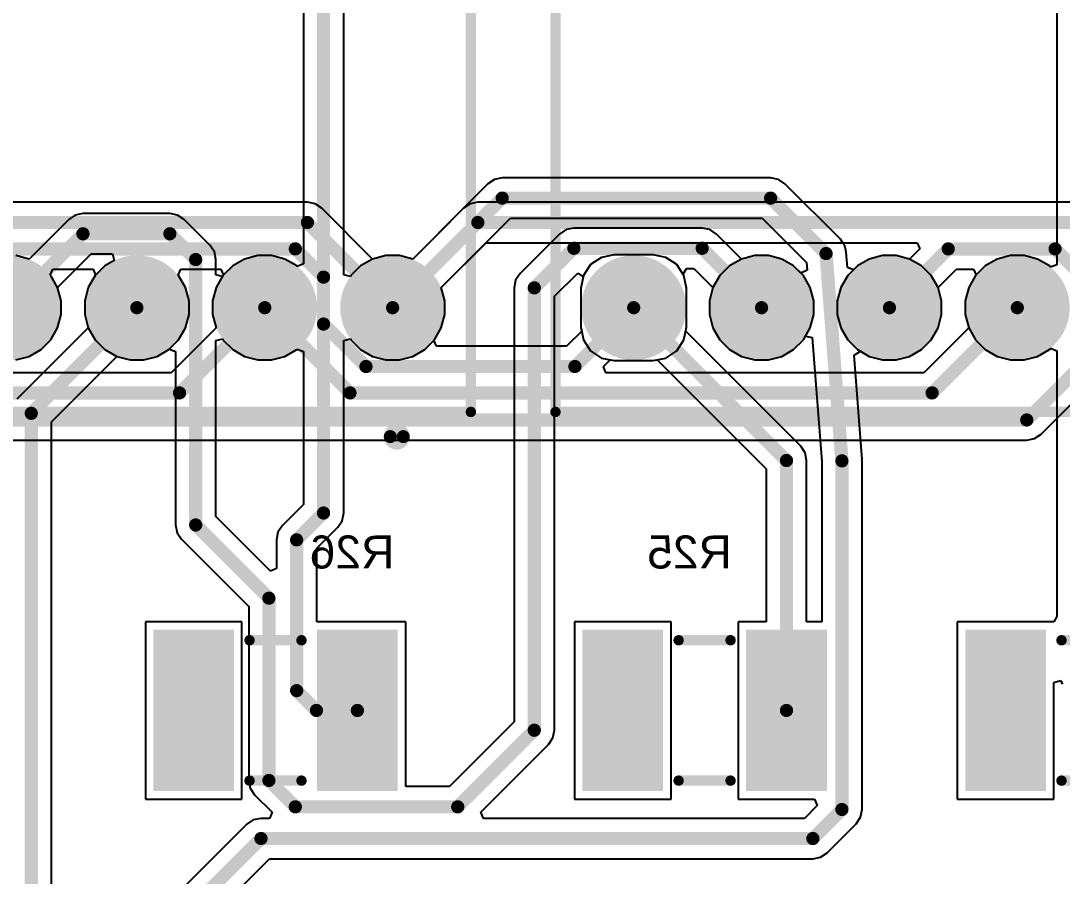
# Model space of a CAD drawing. Header units: inches. Extents: x -8.09 to -2.28, y -0.1 to 6.11.
# Drawn here: x -6.613 to -5.824, y 4.815 to 5.462 of the extents above; entities that cross this region are included whole.
import ezdxf

# ---------------------------------------------------------------- set-up
doc = ezdxf.new("R2010")
doc.units = ezdxf.units.IN
doc.header["$MEASUREMENT"] = 0
for name, color, linetype in [('BottomLayer', 5, 'Continuous'), ('BottomSolder', 6, 'Continuous'), ('InternalPlane1', 76, 'Continuous'), ('InternalPlane2', 16, 'Continuous'), ('MultiLayer', 9, 'Continuous'), ('PadHoleLayer', 156, 'Continuous'), ('TopLayer', 1, 'Continuous'), ('TopOverlay', 2, 'Continuous'), ('TopPaste', 8, 'Continuous'), ('TopSolder', 216, 'Continuous')]:
    doc.layers.add(name, color=color, linetype=linetype)
doc.styles.add('Arial', font='', dxfattribs={"height": 0.2})
doc.styles.get('Arial').set_extended_font_data('Arial')

# ---------------------------------------------------------------- blocks, each defined once
blk = doc.blocks.new('RESC3226X70X40ML20T20_65')
at = {"layer": 'TopLayer'}
for points in [[(-0.08858, -0.05709), (-0.08858, 0.05709), (-0.03543, 0.05709), (-0.03543, -0.05709)], [(0.03543, -0.05709), (0.03543, 0.05709), (0.08858, 0.05709), (0.08858, -0.05709)]]:
    blk.add_hatch(color=1, dxfattribs=at).paths.add_polyline_path(points)
at = {"layer": 'TopPaste'}
for points in [[(-0.08858, -0.05709), (-0.08858, 0.05709), (-0.03543, 0.05709), (-0.03543, -0.05709)], [(0.03543, -0.05709), (0.03543, 0.05709), (0.08858, 0.05709), (0.08858, -0.05709)]]:
    blk.add_hatch(color=8, dxfattribs=at).paths.add_polyline_path(points)
at = {"layer": 'TopSolder'}
for points in [[(-0.09258, -0.06109), (-0.09258, 0.06109), (-0.03143, 0.06109), (-0.03143, -0.06109)], [(0.03143, -0.06109), (0.03143, 0.06109), (0.09258, 0.06109), (0.09258, -0.06109)]]:
    blk.add_hatch(color=216, dxfattribs=at).paths.add_polyline_path(points)
at = {"layer": 'TopOverlay'}
for points in [[(-0.01969, 0.05315, 0.00787, 0.00787, 0), (0.01969, 0.05315, 0.00787, 0.00787, 0)], [(-0.01969, -0.05315, 0.00787, 0.00787, 0), (0.01969, -0.05315, 0.00787, 0.00787, 0)]]:
    blk.add_lwpolyline(points, format="xyseb", dxfattribs=at)
for points in [[(-0.02165, 0.05315, 0.00394, 0.00394, 1), (-0.01772, 0.05315, 0.00394, 0.00394, 1)], [(0.01772, 0.05315, 0.00394, 0.00394, 1), (0.02165, 0.05315, 0.00394, 0.00394, 1)], [(-0.02165, -0.05315, 0.00394, 0.00394, 1), (-0.01772, -0.05315, 0.00394, 0.00394, 1)], [(0.01772, -0.05315, 0.00394, 0.00394, 1), (0.02165, -0.05315, 0.00394, 0.00394, 1)]]:
    blk.add_lwpolyline(points, format="xyseb", close=True, dxfattribs=at)
blk = doc.blocks.new('RESC3226X70X40ML20T20_66')
at = {"layer": 'TopLayer'}
for points in [[(-0.08858, -0.05709), (-0.08858, 0.05709), (-0.03543, 0.05709), (-0.03543, -0.05709)], [(0.03543, -0.05709), (0.03543, 0.05709), (0.08858, 0.05709), (0.08858, -0.05709)]]:
    blk.add_hatch(color=1, dxfattribs=at).paths.add_polyline_path(points)
at = {"layer": 'TopPaste'}
for points in [[(-0.08858, -0.05709), (-0.08858, 0.05709), (-0.03543, 0.05709), (-0.03543, -0.05709)], [(0.03543, -0.05709), (0.03543, 0.05709), (0.08858, 0.05709), (0.08858, -0.05709)]]:
    blk.add_hatch(color=8, dxfattribs=at).paths.add_polyline_path(points)
at = {"layer": 'TopSolder'}
for points in [[(-0.09258, -0.06109), (-0.09258, 0.06109), (-0.03143, 0.06109), (-0.03143, -0.06109)], [(0.03143, -0.06109), (0.03143, 0.06109), (0.09258, 0.06109), (0.09258, -0.06109)]]:
    blk.add_hatch(color=216, dxfattribs=at).paths.add_polyline_path(points)
at = {"layer": 'TopOverlay'}
for points in [[(-0.01969, 0.05315, 0.00787, 0.00787, 0), (0.01969, 0.05315, 0.00787, 0.00787, 0)], [(-0.01969, -0.05315, 0.00787, 0.00787, 0), (0.01969, -0.05315, 0.00787, 0.00787, 0)]]:
    blk.add_lwpolyline(points, format="xyseb", dxfattribs=at)
for points in [[(-0.02165, 0.05315, 0.00394, 0.00394, 1), (-0.01772, 0.05315, 0.00394, 0.00394, 1)], [(0.01772, 0.05315, 0.00394, 0.00394, 1), (0.02165, 0.05315, 0.00394, 0.00394, 1)], [(-0.02165, -0.05315, 0.00394, 0.00394, 1), (-0.01772, -0.05315, 0.00394, 0.00394, 1)], [(0.01772, -0.05315, 0.00394, 0.00394, 1), (0.02165, -0.05315, 0.00394, 0.00394, 1)]]:
    blk.add_lwpolyline(points, format="xyseb", close=True, dxfattribs=at)
blk = doc.blocks.new('RESC3226X70X40ML20T20_70')
at = {"layer": 'TopLayer'}
for points in [[(-0.08858, -0.05709), (-0.08858, 0.05709), (-0.03543, 0.05709), (-0.03543, -0.05709)], [(0.03543, -0.05709), (0.03543, 0.05709), (0.08858, 0.05709), (0.08858, -0.05709)]]:
    blk.add_hatch(color=1, dxfattribs=at).paths.add_polyline_path(points)
at = {"layer": 'TopPaste'}
for points in [[(-0.08858, -0.05709), (-0.08858, 0.05709), (-0.03543, 0.05709), (-0.03543, -0.05709)], [(0.03543, -0.05709), (0.03543, 0.05709), (0.08858, 0.05709), (0.08858, -0.05709)]]:
    blk.add_hatch(color=8, dxfattribs=at).paths.add_polyline_path(points)
at = {"layer": 'TopSolder'}
for points in [[(-0.09258, -0.06109), (-0.09258, 0.06109), (-0.03143, 0.06109), (-0.03143, -0.06109)], [(0.03143, -0.06109), (0.03143, 0.06109), (0.09258, 0.06109), (0.09258, -0.06109)]]:
    blk.add_hatch(color=216, dxfattribs=at).paths.add_polyline_path(points)
at = {"layer": 'TopOverlay'}
for points in [[(-0.01969, 0.05315, 0.00787, 0.00787, 0), (0.01969, 0.05315, 0.00787, 0.00787, 0)], [(-0.01969, -0.05315, 0.00787, 0.00787, 0), (0.01969, -0.05315, 0.00787, 0.00787, 0)]]:
    blk.add_lwpolyline(points, format="xyseb", dxfattribs=at)
for points in [[(-0.02165, 0.05315, 0.00394, 0.00394, 1), (-0.01772, 0.05315, 0.00394, 0.00394, 1)], [(0.01772, 0.05315, 0.00394, 0.00394, 1), (0.02165, 0.05315, 0.00394, 0.00394, 1)], [(-0.02165, -0.05315, 0.00394, 0.00394, 1), (-0.01772, -0.05315, 0.00394, 0.00394, 1)], [(0.01772, -0.05315, 0.00394, 0.00394, 1), (0.02165, -0.05315, 0.00394, 0.00394, 1)]]:
    blk.add_lwpolyline(points, format="xyseb", close=True, dxfattribs=at)
blk = doc.blocks.new('WL_T7DS_L19W12_6H7_9_121')
at = {"layer": 'BottomLayer'}
h = blk.add_hatch(color=5, dxfattribs=at)
edge = h.paths.add_edge_path()
edge.add_arc((-0.20846, -0.28524), 0.01476, 90, 180)
edge.add_line((-0.22323, -0.28524), (-0.22323, -0.31476))
edge.add_arc((-0.20846, -0.31476), 0.01476, 180, 270)
edge.add_line((-0.20846, -0.32953), (-0.17894, -0.32953))
edge.add_arc((-0.17894, -0.31476), 0.01476, 270, 360)
edge.add_line((-0.16417, -0.31476), (-0.16417, -0.28524))
edge.add_arc((-0.17894, -0.28524), 0.01476, 0, 90)
edge.add_line((-0.17894, -0.27047), (-0.20846, -0.27047))
h = blk.add_hatch(color=5, dxfattribs=at)
edge = h.paths.add_edge_path()
edge.add_arc((-0.09685, -0.3), 0.02953, 0, 360)
h = blk.add_hatch(color=5, dxfattribs=at)
edge = h.paths.add_edge_path()
edge.add_arc((0, -0.3), 0.02953, 0, 360)
h = blk.add_hatch(color=5, dxfattribs=at)
edge = h.paths.add_edge_path()
edge.add_arc((0.09685, -0.3), 0.02953, 0, 360)
at = {"layer": 'BottomSolder'}
h = blk.add_hatch(color=6, dxfattribs=at)
edge = h.paths.add_edge_path()
edge.add_arc((-0.20846, -0.28524), 0.01876, 90, 180)
edge.add_line((-0.22723, -0.28524), (-0.22723, -0.31476))
edge.add_arc((-0.20846, -0.31476), 0.01876, 180, 270)
edge.add_line((-0.20846, -0.33353), (-0.17894, -0.33353))
edge.add_arc((-0.17894, -0.31476), 0.01876, 270, 360)
edge.add_line((-0.16017, -0.31476), (-0.16017, -0.28524))
edge.add_arc((-0.17894, -0.28524), 0.01876, 0, 90)
edge.add_line((-0.17894, -0.26647), (-0.20846, -0.26647))
h = blk.add_hatch(color=6, dxfattribs=at)
edge = h.paths.add_edge_path()
edge.add_arc((-0.09685, -0.3), 0.03353, 0, 360)
h = blk.add_hatch(color=6, dxfattribs=at)
edge = h.paths.add_edge_path()
edge.add_arc((0, -0.3), 0.03353, 0, 360)
h = blk.add_hatch(color=6, dxfattribs=at)
edge = h.paths.add_edge_path()
edge.add_arc((0.09685, -0.3), 0.03353, 0, 360)
at = {"layer": 'InternalPlane1'}
h = blk.add_hatch(color=76, dxfattribs=at)
edge = h.paths.add_edge_path()
edge.add_arc((-0.1937, -0.3), 0.03968, 0, 360)
h = blk.add_hatch(color=76, dxfattribs=at)
edge = h.paths.add_edge_path()
edge.add_arc((-0.09685, -0.3), 0.03968, 0, 360)
h = blk.add_hatch(color=76, dxfattribs=at)
edge = h.paths.add_edge_path()
edge.add_arc((0, -0.3), 0.03968, 0, 360)
h = blk.add_hatch(color=76, dxfattribs=at)
edge = h.paths.add_edge_path()
edge.add_arc((0.09685, -0.3), 0.03968, 0, 360)
at = {"layer": 'InternalPlane2'}
h = blk.add_hatch(color=16, dxfattribs=at)
edge = h.paths.add_edge_path()
edge.add_arc((-0.1937, -0.3), 0.03968, 0, 360)
h = blk.add_hatch(color=16, dxfattribs=at)
edge = h.paths.add_edge_path()
edge.add_arc((-0.09685, -0.3), 0.03968, 0, 360)
h = blk.add_hatch(color=16, dxfattribs=at)
edge = h.paths.add_edge_path()
edge.add_arc((0, -0.3), 0.03968, 0, 360)
h = blk.add_hatch(color=16, dxfattribs=at)
edge = h.paths.add_edge_path()
edge.add_arc((0.09685, -0.3), 0.03968, 0, 360)
at = {"layer": 'MultiLayer'}
h = blk.add_hatch(color=9, dxfattribs=at)
edge = h.paths.add_edge_path()
edge.add_arc((-0.20846, -0.28524), 0.01476, 90, 180)
edge.add_line((-0.22323, -0.28524), (-0.22323, -0.31476))
edge.add_arc((-0.20846, -0.31476), 0.01476, 180, 270)
edge.add_line((-0.20846, -0.32953), (-0.17894, -0.32953))
edge.add_arc((-0.17894, -0.31476), 0.01476, 270, 360)
edge.add_line((-0.16417, -0.31476), (-0.16417, -0.28524))
edge.add_arc((-0.17894, -0.28524), 0.01476, 0, 90)
edge.add_line((-0.17894, -0.27047), (-0.20846, -0.27047))
h = blk.add_hatch(color=9, dxfattribs=at)
edge = h.paths.add_edge_path()
edge.add_arc((-0.09685, -0.3), 0.02953, 0, 360)
h = blk.add_hatch(color=9, dxfattribs=at)
edge = h.paths.add_edge_path()
edge.add_arc((0, -0.3), 0.02953, 0, 360)
h = blk.add_hatch(color=9, dxfattribs=at)
edge = h.paths.add_edge_path()
edge.add_arc((0.09685, -0.3), 0.02953, 0, 360)
at = {"layer": 'PadHoleLayer'}
h = blk.add_hatch(color=156, dxfattribs=at)
edge = h.paths.add_edge_path()
edge.add_arc((-0.1937, -0.3), 0.01969, 0, 360)
h = blk.add_hatch(color=156, dxfattribs=at)
edge = h.paths.add_edge_path()
edge.add_arc((-0.09685, -0.3), 0.01969, 0, 360)
h = blk.add_hatch(color=156, dxfattribs=at)
edge = h.paths.add_edge_path()
edge.add_arc((0, -0.3), 0.01969, 0, 360)
h = blk.add_hatch(color=156, dxfattribs=at)
edge = h.paths.add_edge_path()
edge.add_arc((0.09685, -0.3), 0.01969, 0, 360)
at = {"layer": 'TopLayer'}
h = blk.add_hatch(color=1, dxfattribs=at)
edge = h.paths.add_edge_path()
edge.add_arc((-0.20846, -0.28524), 0.01476, 90, 180)
edge.add_line((-0.22323, -0.28524), (-0.22323, -0.31476))
edge.add_arc((-0.20846, -0.31476), 0.01476, 180, 270)
edge.add_line((-0.20846, -0.32953), (-0.17894, -0.32953))
edge.add_arc((-0.17894, -0.31476), 0.01476, 270, 360)
edge.add_line((-0.16417, -0.31476), (-0.16417, -0.28524))
edge.add_arc((-0.17894, -0.28524), 0.01476, 0, 90)
edge.add_line((-0.17894, -0.27047), (-0.20846, -0.27047))
h = blk.add_hatch(color=1, dxfattribs=at)
edge = h.paths.add_edge_path()
edge.add_arc((-0.09685, -0.3), 0.02953, 0, 360)
h = blk.add_hatch(color=1, dxfattribs=at)
edge = h.paths.add_edge_path()
edge.add_arc((0, -0.3), 0.02953, 0, 360)
h = blk.add_hatch(color=1, dxfattribs=at)
edge = h.paths.add_edge_path()
edge.add_arc((0.09685, -0.3), 0.02953, 0, 360)
at = {"layer": 'TopSolder'}
h = blk.add_hatch(color=216, dxfattribs=at)
edge = h.paths.add_edge_path()
edge.add_arc((-0.20846, -0.28524), 0.01876, 90, 180)
edge.add_line((-0.22723, -0.28524), (-0.22723, -0.31476))
edge.add_arc((-0.20846, -0.31476), 0.01876, 180, 270)
edge.add_line((-0.20846, -0.33353), (-0.17894, -0.33353))
edge.add_arc((-0.17894, -0.31476), 0.01876, 270, 360)
edge.add_line((-0.16017, -0.31476), (-0.16017, -0.28524))
edge.add_arc((-0.17894, -0.28524), 0.01876, 0, 90)
edge.add_line((-0.17894, -0.26647), (-0.20846, -0.26647))
h = blk.add_hatch(color=216, dxfattribs=at)
edge = h.paths.add_edge_path()
edge.add_arc((-0.09685, -0.3), 0.03353, 0, 360)
h = blk.add_hatch(color=216, dxfattribs=at)
edge = h.paths.add_edge_path()
edge.add_arc((0, -0.3), 0.03353, 0, 360)
h = blk.add_hatch(color=216, dxfattribs=at)
edge = h.paths.add_edge_path()
edge.add_arc((0.09685, -0.3), 0.03353, 0, 360)
at = {"layer": 'TopOverlay'}
for points in [[(-0.25295, -0.37894, 0.00787, 0.00787, 0), (-0.25295, 0.37894, 0.00787, 0.00787, 0)], [(-0.25295, -0.37894, 0.00787, 0.00787, 0), (0.25295, -0.37894, 0.00787, 0.00787, 0)]]:
    blk.add_lwpolyline(points, format="xyseb", dxfattribs=at)
blk.add_lwpolyline([(-0.25492, -0.37894, 0.00394, 0.00394, 1), (-0.25098, -0.37894, 0.00394, 0.00394, 1)], format="xyseb", close=True, dxfattribs=at)
blk.add_lwpolyline([(-0.25492, -0.37894, 0.00394, 0.00394, 1), (-0.25098, -0.37894, 0.00394, 0.00394, 1)], format="xyseb", close=True, dxfattribs=at)
blk = doc.blocks.new('WL_T7DS_L19W12_6H7_9_122')
at = {"layer": 'BottomLayer'}
h = blk.add_hatch(color=5, dxfattribs=at)
edge = h.paths.add_edge_path()
edge.add_arc((-0.09685, -0.3), 0.02953, 0, 360)
h = blk.add_hatch(color=5, dxfattribs=at)
edge = h.paths.add_edge_path()
edge.add_arc((0, -0.3), 0.02953, 0, 360)
h = blk.add_hatch(color=5, dxfattribs=at)
edge = h.paths.add_edge_path()
edge.add_arc((0.09685, -0.3), 0.02953, 0, 360)
h = blk.add_hatch(color=5, dxfattribs=at)
edge = h.paths.add_edge_path()
edge.add_arc((0.1937, -0.3), 0.02953, 0, 360)
at = {"layer": 'BottomSolder'}
h = blk.add_hatch(color=6, dxfattribs=at)
edge = h.paths.add_edge_path()
edge.add_arc((-0.09685, -0.3), 0.03353, 0, 360)
h = blk.add_hatch(color=6, dxfattribs=at)
edge = h.paths.add_edge_path()
edge.add_arc((0, -0.3), 0.03353, 0, 360)
h = blk.add_hatch(color=6, dxfattribs=at)
edge = h.paths.add_edge_path()
edge.add_arc((0.09685, -0.3), 0.03353, 0, 360)
h = blk.add_hatch(color=6, dxfattribs=at)
edge = h.paths.add_edge_path()
edge.add_arc((0.1937, -0.3), 0.03353, 0, 360)
at = {"layer": 'InternalPlane1'}
h = blk.add_hatch(color=76, dxfattribs=at)
edge = h.paths.add_edge_path()
edge.add_arc((-0.09685, -0.3), 0.03968, 0, 360)
h = blk.add_hatch(color=76, dxfattribs=at)
edge = h.paths.add_edge_path()
edge.add_arc((0, -0.3), 0.03968, 0, 360)
h = blk.add_hatch(color=76, dxfattribs=at)
edge = h.paths.add_edge_path()
edge.add_arc((0.09685, -0.3), 0.03968, 0, 360)
h = blk.add_hatch(color=76, dxfattribs=at)
edge = h.paths.add_edge_path()
edge.add_arc((0.1937, -0.3), 0.03968, 0, 360)
at = {"layer": 'InternalPlane2'}
h = blk.add_hatch(color=16, dxfattribs=at)
edge = h.paths.add_edge_path()
edge.add_arc((-0.09685, -0.3), 0.03968, 0, 360)
h = blk.add_hatch(color=16, dxfattribs=at)
edge = h.paths.add_edge_path()
edge.add_arc((0, -0.3), 0.03968, 0, 360)
h = blk.add_hatch(color=16, dxfattribs=at)
edge = h.paths.add_edge_path()
edge.add_arc((0.09685, -0.3), 0.03968, 0, 360)
h = blk.add_hatch(color=16, dxfattribs=at)
edge = h.paths.add_edge_path()
edge.add_arc((0.1937, -0.3), 0.03968, 0, 360)
at = {"layer": 'MultiLayer'}
h = blk.add_hatch(color=9, dxfattribs=at)
edge = h.paths.add_edge_path()
edge.add_arc((-0.09685, -0.3), 0.02953, 0, 360)
h = blk.add_hatch(color=9, dxfattribs=at)
edge = h.paths.add_edge_path()
edge.add_arc((0, -0.3), 0.02953, 0, 360)
h = blk.add_hatch(color=9, dxfattribs=at)
edge = h.paths.add_edge_path()
edge.add_arc((0.09685, -0.3), 0.02953, 0, 360)
h = blk.add_hatch(color=9, dxfattribs=at)
edge = h.paths.add_edge_path()
edge.add_arc((0.1937, -0.3), 0.02953, 0, 360)
at = {"layer": 'PadHoleLayer'}
h = blk.add_hatch(color=156, dxfattribs=at)
edge = h.paths.add_edge_path()
edge.add_arc((-0.09685, -0.3), 0.01969, 0, 360)
h = blk.add_hatch(color=156, dxfattribs=at)
edge = h.paths.add_edge_path()
edge.add_arc((0, -0.3), 0.01969, 0, 360)
h = blk.add_hatch(color=156, dxfattribs=at)
edge = h.paths.add_edge_path()
edge.add_arc((0.09685, -0.3), 0.01969, 0, 360)
h = blk.add_hatch(color=156, dxfattribs=at)
edge = h.paths.add_edge_path()
edge.add_arc((0.1937, -0.3), 0.01969, 0, 360)
at = {"layer": 'TopLayer'}
h = blk.add_hatch(color=1, dxfattribs=at)
edge = h.paths.add_edge_path()
edge.add_arc((-0.09685, -0.3), 0.02953, 0, 360)
h = blk.add_hatch(color=1, dxfattribs=at)
edge = h.paths.add_edge_path()
edge.add_arc((0, -0.3), 0.02953, 0, 360)
h = blk.add_hatch(color=1, dxfattribs=at)
edge = h.paths.add_edge_path()
edge.add_arc((0.09685, -0.3), 0.02953, 0, 360)
h = blk.add_hatch(color=1, dxfattribs=at)
edge = h.paths.add_edge_path()
edge.add_arc((0.1937, -0.3), 0.02953, 0, 360)
at = {"layer": 'TopSolder'}
h = blk.add_hatch(color=216, dxfattribs=at)
edge = h.paths.add_edge_path()
edge.add_arc((-0.09685, -0.3), 0.03353, 0, 360)
h = blk.add_hatch(color=216, dxfattribs=at)
edge = h.paths.add_edge_path()
edge.add_arc((0, -0.3), 0.03353, 0, 360)
h = blk.add_hatch(color=216, dxfattribs=at)
edge = h.paths.add_edge_path()
edge.add_arc((0.09685, -0.3), 0.03353, 0, 360)
h = blk.add_hatch(color=216, dxfattribs=at)
edge = h.paths.add_edge_path()
edge.add_arc((0.1937, -0.3), 0.03353, 0, 360)
at = {"layer": 'TopOverlay'}
for points in [[(0.25295, -0.37894, 0.00787, 0.00787, 0), (0.25295, 0.37894, 0.00787, 0.00787, 0)], [(-0.25295, -0.37894, 0.00787, 0.00787, 0), (0.25295, -0.37894, 0.00787, 0.00787, 0)]]:
    blk.add_lwpolyline(points, format="xyseb", dxfattribs=at)
for points in [[(0.25098, -0.37894, 0.00394, 0.00394, 1), (0.25492, -0.37894, 0.00394, 0.00394, 1)], [(0.25098, -0.37894, 0.00394, 0.00394, 1), (0.25492, -0.37894, 0.00394, 0.00394, 1)], [(0.20177, -0.39764, 0.00984, 0.00984, 1), (0.19193, -0.39764, 0.00984, 0.00984, 1)], [(0.18947, -0.39764, 0.00492, 0.00492, 1), (0.19439, -0.39764, 0.00492, 0.00492, 1)], [(0.19931, -0.39764, 0.00492, 0.00492, 1), (0.20423, -0.39764, 0.00492, 0.00492, 1)]]:
    blk.add_lwpolyline(points, format="xyseb", close=True, dxfattribs=at)

msp = doc.modelspace()

# ---------------------------------------------------------------- linework, layer by layer
at = {"layer": 'BottomLayer'}
for p, q in [((-6.39583, 5.32482), (-6.84177, 5.32482)), ((-6.38998, 5.32366), (-6.39583, 5.32482)), ((-6.26677, 5.32482), (-6.27262, 5.32366)), ((-5.81002, 5.32482), (-6.26677, 5.32482)), ((-6.38501, 5.32034), (-6.38998, 5.32366)), ((-6.34652, 5.28184), (-6.38501, 5.32034)), ((-6.27759, 5.32034), (-6.31608, 5.28184)), ((-6.27262, 5.32366), (-6.27759, 5.32034)), ((-6.29446, 5.26022), (-6.26044, 5.29423)), ((-6.26044, 5.29423), (-5.93393, 5.29423)), ((-5.93393, 5.29423), (-5.93201, 5.28961)), ((-6.16346, 5.28501), (-6.17313, 5.28309)), ((-6.13394, 5.28501), (-6.16346, 5.28501)), ((-6.12427, 5.28309), (-6.13394, 5.28501)), ((-5.93201, 5.28961), (-5.93978, 5.28184)), ((-6.3365, 5.28453), (-6.34652, 5.28184)), ((-6.3261, 5.28453), (-6.3365, 5.28453)), ((-6.31608, 5.28184), (-6.3261, 5.28453)), ((-6.18132, 5.27762), (-6.18679, 5.26943)), ((-6.17313, 5.28309), (-6.18132, 5.27762)), ((-6.11608, 5.27762), (-6.12427, 5.28309)), ((-6.11061, 5.26943), (-6.11608, 5.27762)), ((-6.06711, 5.28183), (-6.07612, 5.27663)), ((-6.05705, 5.28453), (-6.06711, 5.28183)), ((-6.04665, 5.28453), (-6.05705, 5.28453)), ((-6.03659, 5.28183), (-6.04665, 5.28453)), ((-6.02758, 5.27663), (-6.03659, 5.28183)), ((-5.97026, 5.28183), (-5.97927, 5.27663)), ((-5.9602, 5.28453), (-5.97026, 5.28183)), ((-5.9498, 5.28453), (-5.9602, 5.28453)), ((-5.93978, 5.28184), (-5.9498, 5.28453)), ((-6.59056, 5.26961), (-6.58865, 5.27423)), ((-6.59022, 5.26927), (-6.59056, 5.26961)), ((-6.58502, 5.26026), (-6.59022, 5.26927)), ((-6.58865, 5.27423), (-6.5582, 5.27423)), ((-6.55663, 5.26927), (-6.56183, 5.26026)), ((-6.5582, 5.27423), (-6.55629, 5.26961)), ((-6.55629, 5.26961), (-6.55663, 5.26927)), ((-6.49371, 5.26961), (-6.4918, 5.27423)), ((-6.49337, 5.26927), (-6.49371, 5.26961)), ((-6.48817, 5.26026), (-6.49337, 5.26927)), ((-6.4918, 5.27423), (-6.46135, 5.27423)), ((-6.45978, 5.26927), (-6.46498, 5.26026)), ((-6.46135, 5.27423), (-6.45944, 5.26961)), ((-6.45944, 5.26961), (-6.45978, 5.26927)), ((-6.18679, 5.26943), (-6.18871, 5.25976)), ((-6.10869, 5.25976), (-6.11061, 5.26943)), ((-6.08348, 5.26927), (-6.08868, 5.26026)), ((-6.07612, 5.27663), (-6.08348, 5.26927)), ((-6.02022, 5.26927), (-6.02758, 5.27663)), ((-6.01502, 5.26026), (-6.02022, 5.26927)), ((-5.98663, 5.26927), (-5.99183, 5.26026)), ((-5.97927, 5.27663), (-5.98663, 5.26927)), ((-5.91816, 5.26022), (-5.90414, 5.27423)), ((-5.90414, 5.27423), (-5.89135, 5.27423)), ((-5.88978, 5.26927), (-5.89498, 5.26026)), ((-5.89135, 5.27423), (-5.88944, 5.26961)), ((-5.88944, 5.26961), (-5.88978, 5.26927)), ((-6.58232, 5.2502), (-6.58502, 5.26026)), ((-6.56183, 5.26026), (-6.56453, 5.2502)), ((-6.48547, 5.2502), (-6.48817, 5.26026)), ((-6.46498, 5.26026), (-6.46768, 5.2502)), ((-6.29177, 5.2502), (-6.29446, 5.26022)), ((-6.18871, 5.25976), (-6.18871, 5.23024)), ((-6.10869, 5.23024), (-6.10869, 5.25976)), ((-6.08868, 5.26026), (-6.09138, 5.2502)), ((-6.01232, 5.2502), (-6.01502, 5.26026)), ((-5.99183, 5.26026), (-5.99453, 5.2502)), ((-5.91547, 5.2502), (-5.91816, 5.26022)), ((-5.89498, 5.26026), (-5.89768, 5.2502)), ((-6.58232, 5.2398), (-6.58232, 5.2502)), ((-6.56453, 5.2502), (-6.56453, 5.2398)), ((-6.48547, 5.2398), (-6.48547, 5.2502)), ((-6.46768, 5.2502), (-6.46768, 5.2398)), ((-6.29177, 5.2398), (-6.29177, 5.2502)), ((-6.09138, 5.2502), (-6.09138, 5.2398)), ((-6.01232, 5.2398), (-6.01232, 5.2502)), ((-5.99453, 5.2502), (-5.99453, 5.2398)), ((-5.91547, 5.2398), (-5.91547, 5.2502)), ((-5.89768, 5.2502), (-5.89768, 5.2398)), ((-6.58502, 5.22974), (-6.58232, 5.2398)), ((-6.56453, 5.2398), (-6.56183, 5.22974)), ((-6.48817, 5.22974), (-6.48547, 5.2398)), ((-6.46768, 5.2398), (-6.46499, 5.22978)), ((-6.29447, 5.22974), (-6.29177, 5.2398)), ((-6.09138, 5.2398), (-6.08868, 5.22974)), ((-6.01502, 5.22974), (-6.01232, 5.2398)), ((-5.99453, 5.2398), (-5.99183, 5.22974)), ((-5.91817, 5.22974), (-5.91547, 5.2398)), ((-5.89768, 5.2398), (-5.89499, 5.22978)), ((-6.59022, 5.22073), (-6.58502, 5.22974)), ((-6.56183, 5.22974), (-6.55663, 5.22073)), ((-6.46499, 5.22978), (-6.49901, 5.19577)), ((-6.49337, 5.22073), (-6.48817, 5.22974)), ((-6.29967, 5.22073), (-6.29447, 5.22974)), ((-6.18871, 5.23024), (-6.18811, 5.22722)), ((-6.11061, 5.22057), (-6.10869, 5.23024)), ((-6.08868, 5.22974), (-6.08348, 5.22073)), ((-6.02022, 5.22073), (-6.01502, 5.22974)), ((-5.99183, 5.22974), (-5.98663, 5.22073)), ((-5.89499, 5.22978), (-5.92901, 5.19577)), ((-5.92337, 5.22073), (-5.91817, 5.22974)), ((-6.18811, 5.22722), (-6.19956, 5.21577)), ((-6.59758, 5.21337), (-6.59022, 5.22073)), ((-6.55663, 5.22073), (-6.54927, 5.21337)), ((-6.50073, 5.21337), (-6.49337, 5.22073)), ((-6.30001, 5.22039), (-6.29967, 5.22073)), ((-6.2981, 5.21577), (-6.30001, 5.22039)), ((-6.19956, 5.21577), (-6.2981, 5.21577)), ((-6.11608, 5.21238), (-6.11061, 5.22057)), ((-6.08348, 5.22073), (-6.07612, 5.21337)), ((-6.02758, 5.21337), (-6.02022, 5.22073)), ((-5.98663, 5.22073), (-5.97927, 5.21337)), ((-5.93073, 5.21337), (-5.92337, 5.22073)), ((-6.61665, 5.20547), (-6.60659, 5.20817)), ((-6.60659, 5.20817), (-6.59758, 5.21337)), ((-6.54927, 5.21337), (-6.54026, 5.20817)), ((-6.54026, 5.20817), (-6.5302, 5.20547)), ((-6.5198, 5.20547), (-6.50974, 5.20817)), ((-6.50974, 5.20817), (-6.50073, 5.21337)), ((-6.13394, 5.20499), (-6.12427, 5.20691)), ((-6.12427, 5.20691), (-6.11608, 5.21238)), ((-6.07612, 5.21337), (-6.06711, 5.20817)), ((-6.06711, 5.20817), (-6.05705, 5.20547)), ((-6.04665, 5.20547), (-6.03659, 5.20817)), ((-6.03659, 5.20817), (-6.02758, 5.21337)), ((-5.97927, 5.21337), (-5.97026, 5.20817)), ((-5.97026, 5.20817), (-5.9602, 5.20547)), ((-5.9498, 5.20547), (-5.93974, 5.20817)), ((-5.93974, 5.20817), (-5.93073, 5.21337)), ((-6.5302, 5.20547), (-6.5198, 5.20547)), ((-6.17169, 5.20039), (-6.16648, 5.20559)), ((-6.16977, 5.19577), (-6.17169, 5.20039)), ((-6.16648, 5.20559), (-6.16346, 5.20499)), ((-6.16346, 5.20499), (-6.13394, 5.20499)), ((-6.05705, 5.20547), (-6.04665, 5.20547)), ((-5.9602, 5.20547), (-5.9498, 5.20547)), ((-6.49901, 5.19577), (-6.73977, 5.19577)), ((-5.92901, 5.19577), (-6.16977, 5.19577)), ((-5.84019, 5.14919), (-5.79519, 5.19419)), ((-6.68867, 5.14471), (-5.851, 5.14471)), ((-5.851, 5.14471), (-5.84515, 5.14587)), ((-5.84515, 5.14587), (-5.84019, 5.14919))]:
    msp.add_line(p, q, dxfattribs=at)
for points in [[(-6.84177, 5.30953, 0.01, 0.01, 0), (-6.39583, 5.30953, 0.01, 0.01, 0)], [(-6.39583, 5.30953, 0.01, 0.01, 0), (-6.3313, 5.245, 0.01, 0.01, 0)], [(-6.3313, 5.245, 0.01, 0.01, 0), (-6.26677, 5.30953, 0.01, 0.01, 0)], [(-6.26677, 5.30953, 0.01, 0.01, 0), (-5.81002, 5.30953, 0.01, 0.01, 0)], [(-6.67417, 5.28953, 0.01, 0.01, 0), (-6.405, 5.28953, 0.01, 0.01, 0)], [(-6.405, 5.28953, 0.01, 0.01, 0), (-6.38362, 5.26815, 0.01, 0.01, 0)], [(-5.955, 5.245, 0.01, 0.01, 0), (-5.91047, 5.28953, 0.01, 0.01, 0)], [(-5.91047, 5.28953, 0.01, 0.01, 0), (-5.82953, 5.28953, 0.01, 0.01, 0)], [(-5.82953, 5.28953, 0.01, 0.01, 0), (-5.806, 5.266, 0.01, 0.01, 0)], [(-6.38362, 5.23262, 0.01, 0.01, 0), (-6.38362, 5.26815, 0.01, 0.01, 0)], [(-6.49268, 5.18047, 0.01, 0.01, 0), (-6.42815, 5.245, 0.01, 0.01, 0)], [(-6.42815, 5.245, 0.01, 0.01, 0), (-6.36362, 5.18047, 0.01, 0.01, 0)], [(-6.19323, 5.20047, 0.01, 0.01, 0), (-6.1487, 5.245, 0.01, 0.01, 0)], [(-5.92268, 5.18047, 0.01, 0.01, 0), (-5.85815, 5.245, 0.01, 0.01, 0)], [(-6.38362, 5.23262, 0.01, 0.01, 0), (-6.35147, 5.20047, 0.01, 0.01, 0)], [(-5.851, 5.16, 0.01, 0.01, 0), (-5.806, 5.205, 0.01, 0.01, 0)], [(-6.35147, 5.20047, 0.01, 0.01, 0), (-6.19323, 5.20047, 0.01, 0.01, 0)], [(-6.93862, 5.18047, 0.01, 0.01, 0), (-6.49268, 5.18047, 0.01, 0.01, 0)], [(-6.36362, 5.18047, 0.01, 0.01, 0), (-5.92268, 5.18047, 0.01, 0.01, 0)], [(-6.695, 5.16, 0.01, 0.01, 0), (-5.851, 5.16, 0.01, 0.01, 0)]]:
    msp.add_lwpolyline(points, format="xyseb", dxfattribs=at)
for points in [[(-6.39833, 5.30953, 0.005, 0.005, 1), (-6.39333, 5.30953, 0.005, 0.005, 1)], [(-6.39833, 5.30953, 0.005, 0.005, 1), (-6.39333, 5.30953, 0.005, 0.005, 1)], [(-6.26927, 5.30953, 0.005, 0.005, 1), (-6.26427, 5.30953, 0.005, 0.005, 1)], [(-6.26927, 5.30953, 0.005, 0.005, 1), (-6.26427, 5.30953, 0.005, 0.005, 1)], [(-6.4075, 5.28953, 0.005, 0.005, 1), (-6.4025, 5.28953, 0.005, 0.005, 1)], [(-6.4075, 5.28953, 0.005, 0.005, 1), (-6.4025, 5.28953, 0.005, 0.005, 1)], [(-5.91297, 5.28953, 0.005, 0.005, 1), (-5.90797, 5.28953, 0.005, 0.005, 1)], [(-5.91297, 5.28953, 0.005, 0.005, 1), (-5.90797, 5.28953, 0.005, 0.005, 1)], [(-5.83203, 5.28953, 0.005, 0.005, 1), (-5.82703, 5.28953, 0.005, 0.005, 1)], [(-5.83203, 5.28953, 0.005, 0.005, 1), (-5.82703, 5.28953, 0.005, 0.005, 1)], [(-6.38612, 5.26815, 0.005, 0.005, 1), (-6.38112, 5.26815, 0.005, 0.005, 1)], [(-6.38612, 5.26815, 0.005, 0.005, 1), (-6.38112, 5.26815, 0.005, 0.005, 1)], [(-6.43065, 5.245, 0.005, 0.005, 1), (-6.42565, 5.245, 0.005, 0.005, 1)], [(-6.43065, 5.245, 0.005, 0.005, 1), (-6.42565, 5.245, 0.005, 0.005, 1)], [(-6.3338, 5.245, 0.005, 0.005, 1), (-6.3288, 5.245, 0.005, 0.005, 1)], [(-6.3338, 5.245, 0.005, 0.005, 1), (-6.3288, 5.245, 0.005, 0.005, 1)], [(-6.1512, 5.245, 0.005, 0.005, 1), (-6.1462, 5.245, 0.005, 0.005, 1)], [(-5.9575, 5.245, 0.005, 0.005, 1), (-5.9525, 5.245, 0.005, 0.005, 1)], [(-5.86065, 5.245, 0.005, 0.005, 1), (-5.85565, 5.245, 0.005, 0.005, 1)], [(-6.38612, 5.23262, 0.005, 0.005, 1), (-6.38112, 5.23262, 0.005, 0.005, 1)], [(-6.38612, 5.23262, 0.005, 0.005, 1), (-6.38112, 5.23262, 0.005, 0.005, 1)], [(-6.35397, 5.20047, 0.005, 0.005, 1), (-6.34897, 5.20047, 0.005, 0.005, 1)], [(-6.35397, 5.20047, 0.005, 0.005, 1), (-6.34897, 5.20047, 0.005, 0.005, 1)], [(-6.19573, 5.20047, 0.005, 0.005, 1), (-6.19073, 5.20047, 0.005, 0.005, 1)], [(-6.19573, 5.20047, 0.005, 0.005, 1), (-6.19073, 5.20047, 0.005, 0.005, 1)], [(-6.49518, 5.18047, 0.005, 0.005, 1), (-6.49018, 5.18047, 0.005, 0.005, 1)], [(-6.49518, 5.18047, 0.005, 0.005, 1), (-6.49018, 5.18047, 0.005, 0.005, 1)], [(-6.36612, 5.18047, 0.005, 0.005, 1), (-6.36112, 5.18047, 0.005, 0.005, 1)], [(-6.36612, 5.18047, 0.005, 0.005, 1), (-6.36112, 5.18047, 0.005, 0.005, 1)], [(-5.92518, 5.18047, 0.005, 0.005, 1), (-5.92018, 5.18047, 0.005, 0.005, 1)], [(-5.92518, 5.18047, 0.005, 0.005, 1), (-5.92018, 5.18047, 0.005, 0.005, 1)], [(-5.8535, 5.16, 0.005, 0.005, 1), (-5.8485, 5.16, 0.005, 0.005, 1)], [(-5.8535, 5.16, 0.005, 0.005, 1), (-5.8485, 5.16, 0.005, 0.005, 1)]]:
    msp.add_lwpolyline(points, format="xyseb", close=True, dxfattribs=at)
at = {"layer": 'TopLayer'}
for p, q in [((-5.82829, 5.79352), (-5.82829, 5.27758)), ((-6.39892, 5.60044), (-6.39892, 5.2782)), ((-6.36833, 5.26992), (-6.36833, 5.60677)), ((-6.25415, 5.34213), (-6.25911, 5.33881)), ((-6.2483, 5.34329), (-6.25415, 5.34213)), ((-6.045, 5.34329), (-6.2483, 5.34329)), ((-6.03915, 5.34213), (-6.045, 5.34329)), ((-6.03419, 5.33881), (-6.03915, 5.34213)), ((-6.25911, 5.33881), (-6.31608, 5.28184)), ((-5.99219, 5.29681), (-6.03419, 5.33881)), ((-6.56585, 5.31629), (-6.5717, 5.31513)), ((-6.5, 5.31629), (-6.56585, 5.31629)), ((-6.49415, 5.31513), (-6.5, 5.31629)), ((-6.57666, 5.31181), (-6.60663, 5.28184)), ((-6.5717, 5.31513), (-6.57666, 5.31181)), ((-6.48919, 5.31181), (-6.49415, 5.31513)), ((-6.46966, 5.29229), (-6.48919, 5.31181)), ((-6.29446, 5.26022), (-6.24197, 5.31271)), ((-6.24197, 5.31271), (-6.05133, 5.31271)), ((-6.05133, 5.31271), (-6.01782, 5.27919)), ((-6.20481, 5.30081), (-6.23481, 5.27081)), ((-6.19985, 5.30413), (-6.20481, 5.30081)), ((-6.194, 5.30529), (-6.19985, 5.30413)), ((-6.09685, 5.30529), (-6.194, 5.30529)), ((-6.091, 5.30413), (-6.09685, 5.30529)), ((-6.08604, 5.30081), (-6.091, 5.30413)), ((-6.06707, 5.28184), (-6.08604, 5.30081)), ((-5.99085, 5.29481), (-5.99219, 5.29681)), ((-5.98936, 5.29291), (-5.99085, 5.29481)), ((-5.9892, 5.29234), (-5.98936, 5.29291)), ((-6.58501, 5.26022), (-6.55952, 5.28571)), ((-6.55952, 5.28571), (-6.54355, 5.28571)), ((-6.54355, 5.28571), (-6.54221, 5.28071)), ((-6.46634, 5.28732), (-6.46966, 5.29229)), ((-6.46518, 5.28147), (-6.46634, 5.28732)), ((-5.98887, 5.29185), (-5.9892, 5.29234)), ((-5.9884, 5.28949), (-5.98887, 5.29185)), ((-5.98775, 5.28717), (-5.9884, 5.28949)), ((-5.98686, 5.27547), (-5.98775, 5.28717)), ((-6.60663, 5.28184), (-6.61665, 5.28453)), ((-6.54221, 5.28071), (-6.54927, 5.27663)), ((-6.46518, 5.26992), (-6.46518, 5.28147)), ((-6.44341, 5.28183), (-6.45242, 5.27663)), ((-6.43335, 5.28453), (-6.44341, 5.28183)), ((-6.42295, 5.28453), (-6.43335, 5.28453)), ((-6.41289, 5.28183), (-6.42295, 5.28453)), ((-6.40388, 5.27663), (-6.41289, 5.28183)), ((-6.39892, 5.2782), (-6.40354, 5.27629)), ((-6.34656, 5.28183), (-6.35557, 5.27663)), ((-6.3365, 5.28453), (-6.34656, 5.28183)), ((-6.3261, 5.28453), (-6.3365, 5.28453)), ((-6.31608, 5.28184), (-6.3261, 5.28453)), ((-6.05705, 5.28453), (-6.06707, 5.28184)), ((-6.04665, 5.28453), (-6.05705, 5.28453)), ((-6.03659, 5.28183), (-6.04665, 5.28453)), ((-6.02758, 5.27663), (-6.03659, 5.28183)), ((-6.01782, 5.27919), (-6.01738, 5.27351)), ((-5.97026, 5.28183), (-5.97927, 5.27663)), ((-5.9602, 5.28453), (-5.97026, 5.28183)), ((-5.9498, 5.28453), (-5.9602, 5.28453)), ((-5.93974, 5.28183), (-5.9498, 5.28453)), ((-5.93073, 5.27663), (-5.93974, 5.28183)), ((-5.87341, 5.28183), (-5.88242, 5.27663)), ((-5.86335, 5.28453), (-5.87341, 5.28183)), ((-5.85295, 5.28453), (-5.86335, 5.28453)), ((-5.84289, 5.28183), (-5.85295, 5.28453)), ((-5.83388, 5.27663), (-5.84289, 5.28183)), ((-5.82829, 5.27758), (-5.83291, 5.27566)), ((-6.55663, 5.26927), (-6.56183, 5.26026)), ((-6.54927, 5.27663), (-6.55663, 5.26927)), ((-6.46018, 5.26858), (-6.46518, 5.26992)), ((-6.45978, 5.26927), (-6.46018, 5.26858)), ((-6.45242, 5.27663), (-6.45978, 5.26927)), ((-6.40354, 5.27629), (-6.40388, 5.27663)), ((-6.36333, 5.26858), (-6.36833, 5.26992)), ((-6.36293, 5.26927), (-6.36333, 5.26858)), ((-6.35557, 5.27663), (-6.36293, 5.26927)), ((-6.23481, 5.27081), (-6.23813, 5.26585)), ((-6.20871, 5.25367), (-6.19114, 5.27123)), ((-6.19114, 5.27123), (-6.19114, 5.27123)), ((-6.19114, 5.27123), (-6.18702, 5.26828)), ((-6.11119, 5.2703), (-6.10883, 5.27471)), ((-6.11061, 5.26943), (-6.11119, 5.2703)), ((-6.10869, 5.25976), (-6.11061, 5.26943)), ((-6.10883, 5.27471), (-6.10318, 5.27471)), ((-6.10318, 5.27471), (-6.08869, 5.26022)), ((-6.02223, 5.27128), (-6.02758, 5.27663)), ((-6.01738, 5.27351), (-6.02223, 5.27128)), ((-5.98217, 5.27373), (-5.98686, 5.27547)), ((-5.97927, 5.27663), (-5.98217, 5.27373)), ((-5.92337, 5.26927), (-5.93073, 5.27663)), ((-5.91817, 5.26026), (-5.92337, 5.26927)), ((-5.88978, 5.26927), (-5.89498, 5.26026)), ((-5.88242, 5.27663), (-5.88978, 5.26927)), ((-5.83291, 5.27566), (-5.83388, 5.27663)), ((-6.23813, 5.26585), (-6.23929, 5.26)), ((-6.18702, 5.26828), (-6.18871, 5.25976)), ((-6.58232, 5.2502), (-6.58501, 5.26022)), ((-6.56183, 5.26026), (-6.56453, 5.2502)), ((-6.29177, 5.2502), (-6.29446, 5.26022)), ((-6.23929, 5.26), (-6.23929, 4.93133)), ((-6.20871, 4.925), (-6.20871, 5.25367)), ((-6.18871, 5.25976), (-6.18871, 5.23024)), ((-6.10869, 5.23024), (-6.10869, 5.25976)), ((-6.08869, 5.26022), (-6.09138, 5.2502)), ((-5.91547, 5.2502), (-5.91817, 5.26026)), ((-5.89498, 5.26026), (-5.89768, 5.2502)), ((-6.58232, 5.2398), (-6.58232, 5.2502)), ((-6.56453, 5.2502), (-6.56453, 5.2398)), ((-6.29177, 5.2398), (-6.29177, 5.2502)), ((-6.09138, 5.2502), (-6.09138, 5.2398)), ((-5.91547, 5.2398), (-5.91547, 5.2502)), ((-5.89768, 5.2502), (-5.89768, 5.2398)), ((-6.58502, 5.22974), (-6.58232, 5.2398)), ((-6.56453, 5.2398), (-6.56184, 5.22978)), ((-6.29447, 5.22974), (-6.29177, 5.2398)), ((-6.09138, 5.2398), (-6.08868, 5.22974)), ((-5.91817, 5.22974), (-5.91547, 5.2398)), ((-5.89768, 5.2398), (-5.89498, 5.22974)), ((-6.56184, 5.22978), (-6.61581, 5.17581)), ((-6.59022, 5.22073), (-6.58502, 5.22974)), ((-6.29967, 5.22073), (-6.29447, 5.22974)), ((-6.18871, 5.23024), (-6.18679, 5.22057)), ((-6.10929, 5.22722), (-6.10869, 5.23024)), ((-6.08868, 5.22974), (-6.08348, 5.22073)), ((-5.92337, 5.22073), (-5.91817, 5.22974)), ((-5.89498, 5.22974), (-5.88978, 5.22073)), ((-6.02218, 5.14011), (-6.10929, 5.22722)), ((-6.02022, 5.22073), (-6.01858, 5.22357)), ((-6.01858, 5.22357), (-6.01348, 5.22241)), ((-6.01348, 5.22241), (-6.00629, 5.12842)), ((-6.59758, 5.21337), (-6.59022, 5.22073)), ((-6.50073, 5.21337), (-6.50039, 5.21371)), ((-6.50039, 5.21371), (-6.49577, 5.2118)), ((-6.46518, 5.22008), (-6.46018, 5.22142)), ((-6.46518, 5.08681), (-6.46518, 5.22008)), ((-6.46018, 5.22142), (-6.45978, 5.22073)), ((-6.45978, 5.22073), (-6.45242, 5.21337)), ((-6.40388, 5.21337), (-6.40354, 5.21371)), ((-6.40354, 5.21371), (-6.39892, 5.2118)), ((-6.36833, 5.22008), (-6.36333, 5.22142)), ((-6.36833, 5.08953), (-6.36833, 5.22008)), ((-6.36333, 5.22142), (-6.36293, 5.22073)), ((-6.36293, 5.22073), (-6.35557, 5.21337)), ((-6.30703, 5.21337), (-6.29967, 5.22073)), ((-6.18679, 5.22057), (-6.18132, 5.21238)), ((-6.08348, 5.22073), (-6.07612, 5.21337)), ((-6.02758, 5.21337), (-6.02022, 5.22073)), ((-5.93073, 5.21337), (-5.92337, 5.22073)), ((-5.88978, 5.22073), (-5.88242, 5.21337)), ((-5.83388, 5.21337), (-5.83291, 5.21434)), ((-5.83291, 5.21434), (-5.82829, 5.21242)), ((-6.61665, 5.20547), (-6.60659, 5.20817)), ((-6.60659, 5.20817), (-6.59758, 5.21337)), ((-6.58971, 5.15867), (-6.54022, 5.20816)), ((-6.54022, 5.20816), (-6.5302, 5.20547)), ((-6.5198, 5.20547), (-6.50974, 5.20817)), ((-6.50974, 5.20817), (-6.50073, 5.21337)), ((-6.49577, 5.2118), (-6.49577, 5.08047)), ((-6.45242, 5.21337), (-6.44341, 5.20817)), ((-6.44341, 5.20817), (-6.43335, 5.20547)), ((-6.42295, 5.20547), (-6.41289, 5.20817)), ((-6.41289, 5.20817), (-6.40388, 5.21337)), ((-6.39892, 5.2118), (-6.39892, 5.09587)), ((-6.35557, 5.21337), (-6.34656, 5.20817)), ((-6.34656, 5.20817), (-6.3365, 5.20547)), ((-6.3261, 5.20547), (-6.31604, 5.20817)), ((-6.31604, 5.20817), (-6.30703, 5.21337)), ((-6.18132, 5.21238), (-6.17313, 5.20691)), ((-6.17313, 5.20691), (-6.16346, 5.20499)), ((-6.07612, 5.21337), (-6.06711, 5.20817)), ((-6.06711, 5.20817), (-6.05705, 5.20547)), ((-6.04665, 5.20547), (-6.03659, 5.20817)), ((-6.03659, 5.20817), (-6.02758, 5.21337)), ((-5.98178, 5.20905), (-5.977, 5.21206)), ((-5.97575, 5.13017), (-5.98178, 5.20905)), ((-5.977, 5.21206), (-5.97026, 5.20817)), ((-5.97026, 5.20817), (-5.9602, 5.20547)), ((-5.9498, 5.20547), (-5.93974, 5.20817)), ((-5.93974, 5.20817), (-5.93073, 5.21337)), ((-5.88242, 5.21337), (-5.87341, 5.20817)), ((-5.87341, 5.20817), (-5.86335, 5.20547)), ((-5.85295, 5.20547), (-5.84289, 5.20817)), ((-5.84289, 5.20817), (-5.83388, 5.21337)), ((-5.82829, 5.21242), (-5.82829, 5.0112)), ((-6.5302, 5.20547), (-6.5198, 5.20547)), ((-6.43335, 5.20547), (-6.42295, 5.20547)), ((-6.3365, 5.20547), (-6.3261, 5.20547)), ((-6.16346, 5.20499), (-6.13394, 5.20499)), ((-6.13394, 5.20499), (-6.13092, 5.20559)), ((-6.13092, 5.20559), (-6.04829, 5.12296)), ((-6.05705, 5.20547), (-6.04665, 5.20547)), ((-5.9602, 5.20547), (-5.9498, 5.20547)), ((-5.86335, 5.20547), (-5.85295, 5.20547)), ((-6.58971, 4.786), (-6.58971, 5.15867)), ((-6.01886, 5.13514), (-6.02218, 5.14011)), ((-6.0177, 5.12929), (-6.01886, 5.13514)), ((-6.0177, 5.00709), (-6.0177, 5.12929)), ((-6.00629, 5.12842), (-6.00629, 5.00709)), ((-5.97582, 5.12958), (-5.97575, 5.13017)), ((-5.97571, 5.129), (-5.97582, 5.12958)), ((-5.97571, 4.865), (-5.97571, 5.129)), ((-6.04829, 5.12296), (-6.04829, 5.00709)), ((-6.39892, 5.09587), (-6.41481, 5.07997)), ((-6.36949, 5.08368), (-6.36833, 5.08953)), ((-6.49577, 5.08047), (-6.4946, 5.07462)), ((-6.42391, 5.04554), (-6.46518, 5.08681)), ((-6.41481, 5.07997), (-6.41813, 5.07501)), ((-6.37281, 5.07872), (-6.36949, 5.08368)), ((-6.4946, 5.07462), (-6.49129, 5.06966)), ((-6.41813, 5.07501), (-6.41929, 5.06916)), ((-6.38871, 5.06282), (-6.37281, 5.07872)), ((-6.49129, 5.06966), (-6.44029, 5.01867)), ((-6.41929, 5.06916), (-6.41929, 5.04746)), ((-6.38871, 5.00709), (-6.38871, 5.06282)), ((-6.41929, 5.04746), (-6.42391, 5.04554)), ((-6.44029, 5.01867), (-6.44029, 4.887)), ((-5.82829, 5.0112), (-5.83043, 5.00709)), ((-6.44543, 5.00709), (-6.51858, 5.00709)), ((-6.51858, 5.00709), (-6.51858, 4.87291)), ((-6.44543, 4.87291), (-6.44543, 5.00709)), ((-6.32142, 5.00709), (-6.38871, 5.00709)), ((-6.32142, 4.88229), (-6.32142, 5.00709)), ((-6.12043, 5.00709), (-6.19358, 5.00709)), ((-6.19358, 5.00709), (-6.19358, 4.87291)), ((-6.12043, 4.87291), (-6.12043, 5.00709)), ((-6.04829, 5.00709), (-6.06957, 5.00709)), ((-6.06957, 5.00709), (-6.06957, 4.87291)), ((-6.00629, 5.00709), (-6.0177, 5.00709)), ((-5.83329, 5.00709), (-5.90358, 5.00709)), ((-5.90358, 5.00709), (-5.90358, 4.87291)), ((-5.83043, 5.00709), (-5.83329, 5.00709)), ((-5.83043, 4.96109), (-5.82543, 4.96261)), ((-5.82543, 4.96261), (-5.82381, 4.96019)), ((-5.83043, 4.87291), (-5.83043, 4.96109)), ((-6.23929, 4.93133), (-6.28833, 4.88229)), ((-6.20987, 4.91915), (-6.20871, 4.925)), ((-6.26446, 4.86291), (-6.21319, 4.91419)), ((-6.21319, 4.91419), (-6.20987, 4.91915)), ((-6.44029, 4.887), (-6.43913, 4.88115)), ((-6.28833, 4.88229), (-6.32142, 4.88229)), ((-6.43913, 4.88115), (-6.43581, 4.87619)), ((-6.43581, 4.87619), (-6.42254, 4.86291)), ((-6.51858, 4.87291), (-6.44543, 4.87291)), ((-6.19358, 4.87291), (-6.12043, 4.87291)), ((-6.06957, 4.87291), (-6.01179, 4.87291)), ((-6.00972, 4.86791), (-6.01933, 4.85829)), ((-6.01179, 4.87291), (-6.00972, 4.86791)), ((-5.90358, 4.87291), (-5.83043, 4.87291)), ((-6.42254, 4.86291), (-6.42446, 4.85829)), ((-6.26254, 4.85829), (-6.26446, 4.86291)), ((-5.98019, 4.85419), (-5.97687, 4.85915)), ((-5.97687, 4.85915), (-5.97571, 4.865)), ((-6.44181, 4.85381), (-6.72333, 4.57229)), ((-6.43685, 4.85713), (-6.44181, 4.85381)), ((-6.431, 4.85829), (-6.43685, 4.85713)), ((-6.42446, 4.85829), (-6.431, 4.85829)), ((-6.01933, 4.85829), (-6.26254, 4.85829)), ((-6.00219, 4.83219), (-5.98019, 4.85419)), ((-6.70619, 4.54619), (-6.42467, 4.82771)), ((-6.42467, 4.82771), (-6.013, 4.82771)), ((-6.013, 4.82771), (-6.00715, 4.82887)), ((-6.00715, 4.82887), (-6.00219, 4.83219))]:
    msp.add_line(p, q, dxfattribs=at)
for points in [[(-6.38362, 5.08953, 0.01, 0.01, 0), (-6.38362, 5.60677, 0.01, 0.01, 0)], [(-6.3313, 5.245, 0.01, 0.01, 0), (-6.2483, 5.328, 0.01, 0.01, 0)], [(-6.2483, 5.328, 0.01, 0.01, 0), (-6.045, 5.328, 0.01, 0.01, 0)], [(-6.045, 5.328, 0.01, 0.01, 0), (-6.003, 5.286, 0.01, 0.01, 0)], [(-6.62185, 5.245, 0.01, 0.01, 0), (-6.56585, 5.301, 0.01, 0.01, 0)], [(-6.56585, 5.301, 0.01, 0.01, 0), (-6.5, 5.301, 0.01, 0.01, 0)], [(-6.5, 5.301, 0.01, 0.01, 0), (-6.48047, 5.28147, 0.01, 0.01, 0)], [(-6.224, 5.26, 0.01, 0.01, 0), (-6.194, 5.29, 0.01, 0.01, 0)], [(-6.194, 5.29, 0.01, 0.01, 0), (-6.09685, 5.29, 0.01, 0.01, 0)], [(-6.09685, 5.29, 0.01, 0.01, 0), (-6.05185, 5.245, 0.01, 0.01, 0)], [(-6.48047, 5.08047, 0.01, 0.01, 0), (-6.48047, 5.28147, 0.01, 0.01, 0)], [(-6.003, 5.286, 0.01, 0.01, 0), (-5.991, 5.129, 0.01, 0.01, 0)], [(-6.224, 4.925, 0.01, 0.01, 0), (-6.224, 5.26, 0.01, 0.01, 0)], [(-6.605, 5.165, 0.01, 0.01, 0), (-6.525, 5.245, 0.01, 0.01, 0)], [(-6.1487, 5.245, 0.01, 0.01, 0), (-6.03299, 5.12929, 0.01, 0.01, 0)], [(-6.605, 4.786, 0.01, 0.01, 0), (-6.605, 5.165, 0.01, 0.01, 0)], [(-6.03299, 4.94, 0.01, 0.01, 0), (-6.03299, 5.12929, 0.01, 0.01, 0)], [(-5.991, 4.865, 0.01, 0.01, 0), (-5.991, 5.129, 0.01, 0.01, 0)], [(-6.404, 5.06916, 0.01, 0.01, 0), (-6.38362, 5.08953, 0.01, 0.01, 0)], [(-6.48047, 5.08047, 0.01, 0.01, 0), (-6.425, 5.025, 0.01, 0.01, 0)], [(-6.404, 4.955, 0.01, 0.01, 0), (-6.404, 5.06916, 0.01, 0.01, 0)], [(-6.425, 4.887, 0.01, 0.01, 0), (-6.425, 5.025, 0.01, 0.01, 0)], [(-6.404, 4.955, 0.01, 0.01, 0), (-6.389, 4.94, 0.01, 0.01, 0)], [(-6.389, 4.94, 0.01, 0.01, 0), (-6.35799, 4.94, 0.01, 0.01, 0)], [(-6.282, 4.867, 0.01, 0.01, 0), (-6.224, 4.925, 0.01, 0.01, 0)], [(-6.425, 4.887, 0.01, 0.01, 0), (-6.405, 4.867, 0.01, 0.01, 0)], [(-6.405, 4.867, 0.01, 0.01, 0), (-6.282, 4.867, 0.01, 0.01, 0)], [(-6.013, 4.843, 0.01, 0.01, 0), (-5.991, 4.865, 0.01, 0.01, 0)], [(-6.717, 4.557, 0.01, 0.01, 0), (-6.431, 4.843, 0.01, 0.01, 0)], [(-6.431, 4.843, 0.01, 0.01, 0), (-6.013, 4.843, 0.01, 0.01, 0)]]:
    msp.add_lwpolyline(points, format="xyseb", dxfattribs=at)
for points in [[(-6.2508, 5.328, 0.005, 0.005, 1), (-6.2458, 5.328, 0.005, 0.005, 1)], [(-6.2508, 5.328, 0.005, 0.005, 1), (-6.2458, 5.328, 0.005, 0.005, 1)], [(-6.0475, 5.328, 0.005, 0.005, 1), (-6.0425, 5.328, 0.005, 0.005, 1)], [(-6.0475, 5.328, 0.005, 0.005, 1), (-6.0425, 5.328, 0.005, 0.005, 1)], [(-6.56835, 5.301, 0.005, 0.005, 1), (-6.56335, 5.301, 0.005, 0.005, 1)], [(-6.56835, 5.301, 0.005, 0.005, 1), (-6.56335, 5.301, 0.005, 0.005, 1)], [(-6.5025, 5.301, 0.005, 0.005, 1), (-6.4975, 5.301, 0.005, 0.005, 1)], [(-6.5025, 5.301, 0.005, 0.005, 1), (-6.4975, 5.301, 0.005, 0.005, 1)], [(-6.1965, 5.29, 0.005, 0.005, 1), (-6.1915, 5.29, 0.005, 0.005, 1)], [(-6.1965, 5.29, 0.005, 0.005, 1), (-6.1915, 5.29, 0.005, 0.005, 1)], [(-6.09935, 5.29, 0.005, 0.005, 1), (-6.09435, 5.29, 0.005, 0.005, 1)], [(-6.09935, 5.29, 0.005, 0.005, 1), (-6.09435, 5.29, 0.005, 0.005, 1)], [(-6.48297, 5.28147, 0.005, 0.005, 1), (-6.47797, 5.28147, 0.005, 0.005, 1)], [(-6.48297, 5.28147, 0.005, 0.005, 1), (-6.47797, 5.28147, 0.005, 0.005, 1)], [(-6.0055, 5.286, 0.005, 0.005, 1), (-6.0005, 5.286, 0.005, 0.005, 1)], [(-6.0055, 5.286, 0.005, 0.005, 1), (-6.0005, 5.286, 0.005, 0.005, 1)], [(-6.2265, 5.26, 0.005, 0.005, 1), (-6.2215, 5.26, 0.005, 0.005, 1)], [(-6.2265, 5.26, 0.005, 0.005, 1), (-6.2215, 5.26, 0.005, 0.005, 1)], [(-6.5275, 5.245, 0.005, 0.005, 1), (-6.5225, 5.245, 0.005, 0.005, 1)], [(-6.3338, 5.245, 0.005, 0.005, 1), (-6.3288, 5.245, 0.005, 0.005, 1)], [(-6.1512, 5.245, 0.005, 0.005, 1), (-6.1462, 5.245, 0.005, 0.005, 1)], [(-6.05435, 5.245, 0.005, 0.005, 1), (-6.04935, 5.245, 0.005, 0.005, 1)], [(-6.6075, 5.165, 0.005, 0.005, 1), (-6.6025, 5.165, 0.005, 0.005, 1)], [(-6.6075, 5.165, 0.005, 0.005, 1), (-6.6025, 5.165, 0.005, 0.005, 1)], [(-6.03549, 5.12929, 0.005, 0.005, 1), (-6.03049, 5.12929, 0.005, 0.005, 1)], [(-6.03549, 5.12929, 0.005, 0.005, 1), (-6.03049, 5.12929, 0.005, 0.005, 1)], [(-5.9935, 5.129, 0.005, 0.005, 1), (-5.9885, 5.129, 0.005, 0.005, 1)], [(-5.9935, 5.129, 0.005, 0.005, 1), (-5.9885, 5.129, 0.005, 0.005, 1)], [(-6.38612, 5.08953, 0.005, 0.005, 1), (-6.38112, 5.08953, 0.005, 0.005, 1)], [(-6.38612, 5.08953, 0.005, 0.005, 1), (-6.38112, 5.08953, 0.005, 0.005, 1)], [(-6.48297, 5.08047, 0.005, 0.005, 1), (-6.47797, 5.08047, 0.005, 0.005, 1)], [(-6.48297, 5.08047, 0.005, 0.005, 1), (-6.47797, 5.08047, 0.005, 0.005, 1)], [(-6.4065, 5.06916, 0.005, 0.005, 1), (-6.4015, 5.06916, 0.005, 0.005, 1)], [(-6.4065, 5.06916, 0.005, 0.005, 1), (-6.4015, 5.06916, 0.005, 0.005, 1)], [(-6.4275, 5.025, 0.005, 0.005, 1), (-6.4225, 5.025, 0.005, 0.005, 1)], [(-6.4275, 5.025, 0.005, 0.005, 1), (-6.4225, 5.025, 0.005, 0.005, 1)], [(-6.4065, 4.955, 0.005, 0.005, 1), (-6.4015, 4.955, 0.005, 0.005, 1)], [(-6.4065, 4.955, 0.005, 0.005, 1), (-6.4015, 4.955, 0.005, 0.005, 1)], [(-6.3915, 4.94, 0.005, 0.005, 1), (-6.3865, 4.94, 0.005, 0.005, 1)], [(-6.3915, 4.94, 0.005, 0.005, 1), (-6.3865, 4.94, 0.005, 0.005, 1)], [(-6.36049, 4.94, 0.005, 0.005, 1), (-6.35549, 4.94, 0.005, 0.005, 1)], [(-6.03549, 4.94, 0.005, 0.005, 1), (-6.03049, 4.94, 0.005, 0.005, 1)], [(-6.2265, 4.925, 0.005, 0.005, 1), (-6.2215, 4.925, 0.005, 0.005, 1)], [(-6.2265, 4.925, 0.005, 0.005, 1), (-6.2215, 4.925, 0.005, 0.005, 1)], [(-6.4275, 4.887, 0.005, 0.005, 1), (-6.4225, 4.887, 0.005, 0.005, 1)], [(-6.4275, 4.887, 0.005, 0.005, 1), (-6.4225, 4.887, 0.005, 0.005, 1)], [(-6.4075, 4.867, 0.005, 0.005, 1), (-6.4025, 4.867, 0.005, 0.005, 1)], [(-6.4075, 4.867, 0.005, 0.005, 1), (-6.4025, 4.867, 0.005, 0.005, 1)], [(-6.2845, 4.867, 0.005, 0.005, 1), (-6.2795, 4.867, 0.005, 0.005, 1)], [(-6.2845, 4.867, 0.005, 0.005, 1), (-6.2795, 4.867, 0.005, 0.005, 1)], [(-5.9935, 4.865, 0.005, 0.005, 1), (-5.9885, 4.865, 0.005, 0.005, 1)], [(-5.9935, 4.865, 0.005, 0.005, 1), (-5.9885, 4.865, 0.005, 0.005, 1)], [(-6.4335, 4.843, 0.005, 0.005, 1), (-6.4285, 4.843, 0.005, 0.005, 1)], [(-6.4335, 4.843, 0.005, 0.005, 1), (-6.4285, 4.843, 0.005, 0.005, 1)], [(-6.0155, 4.843, 0.005, 0.005, 1), (-6.0105, 4.843, 0.005, 0.005, 1)], [(-6.0155, 4.843, 0.005, 0.005, 1), (-6.0105, 4.843, 0.005, 0.005, 1)]]:
    msp.add_lwpolyline(points, format="xyseb", close=True, dxfattribs=at)

# ---------------------------------------------------------------- block references
for name, p in [('WL_T7DS_L19W12_6H7_9_122', (-6.525, 5.545)), ('WL_T7DS_L19W12_6H7_9_121', (-5.955, 5.545)), ('RESC3226X70X40ML20T20_65', (-6.42, 4.94)), ('RESC3226X70X40ML20T20_66', (-6.095, 4.94)), ('RESC3226X70X40ML20T20_70', (-5.805, 4.94))]:
    msp.add_blockref(name, p)

# ---------------------------------------------------------------- texts
at = {"layer": 'TopOverlay', "style": 'Arial', "text_generation_flag": 2}
for s, p in [('R26', (-6.33001, 5.0475)), ('R25', (-6.07441, 5.0475))]:
    msp.add_text(s, height=0.025, dxfattribs=at).set_placement(p)

doc.saveas('drawing.dxf')
